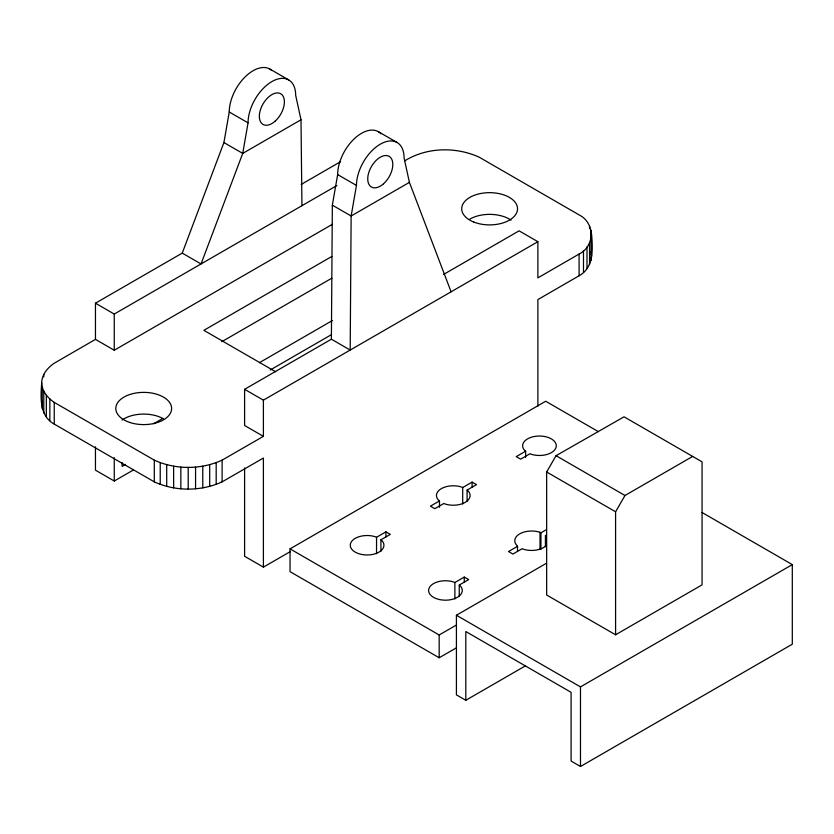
<?xml version="1.0" encoding="UTF-8"?>
<svg xmlns="http://www.w3.org/2000/svg" width="834" height="834" viewBox="0 0 834 834"><rect width="100%" height="100%" fill="white"/><g stroke="black" fill="none" stroke-linecap="round" stroke-linejoin="round"><path stroke-width="1.25" d="M404.521 160.983C426.497 147.17 455.645 146.555 479.05 157.115L579.098 214.88C595.111 222.834 595.111 246.093 579.098 254.047L537.878 277.878L537.878 241.693L263.398 400.164L263.398 436.349L244.602 425.496L244.602 389.311L331.39 339.198L332.339 205.154L337.655 174.587A33.673 19.443 -60 0 1 354.314 138.746A33.673 19.443 -60 0 1 380.982 133.805M244.602 467.978L244.602 556.278L263.398 567.141L263.398 458.054L222.115 481.854C200.963 491.528 175.442 491.528 154.29 481.854L54.241 424.089C39.229 415.905 40.637 397.297 41.7 382.796C41.836 374.497 47.674 367.669 54.241 363.217L95.462 339.386L95.462 303.201L182.25 253.098L223.919 142.562L229.246 111.996A33.673 19.443 -60 0 1 244.915 77.103A33.673 19.443 -60 0 1 271.3 70.035M41.7 404.511L42.096 401.321M537.878 406.075L537.878 299.583L579.098 275.752C594.11 267.578 592.693 248.959 591.64 234.458M301.939 205.696L301.001 119.773L295.674 95.347A33.673 19.443 -60 0 0 271.863 81.596A33.673 19.443 -60 0 0 248.052 122.848L242.725 153.414L201.046 263.951L182.25 253.098M451.09 291.806L409.411 182.365L404.083 157.939A33.673 19.443 -60 0 0 380.273 144.188A33.673 19.443 -60 0 0 356.462 185.44L351.135 216.006L350.197 350.061L331.39 339.198M546.645 471.981L556.049 455.698L624.041 416.812L702.061 461.848L702.061 584.863L615.586 634.789L546.645 594.996L546.645 471.981L615.586 511.784L615.586 634.789M615.586 511.784L624.979 495.5L692.658 456.427M301.001 119.773L242.725 153.414L223.919 142.562M301.178 184.429L340.626 161.66M95.462 303.201L114.258 314.053L336.884 185.523M95.462 339.386L114.258 350.238L332.485 224.242M409.411 182.365L351.135 216.006L332.339 205.154M331.817 256.465L203.871 330.337L275.7 371.808M221.823 341.679L331.817 278.181M153.602 423.766L162.599 418.564M259.374 362.696L332.516 320.464M270.226 369.994L330.994 334.914M443.552 274.449L519.082 230.841L537.878 241.693M125.465 464.423L122.087 466.373L122.087 462.516M95.462 446.805L95.462 470.178L114.258 481.03L133.377 469.99M41.7 382.796C41.836 391.104 47.674 397.933 54.241 402.384L154.29 460.139C175.442 469.823 200.963 469.823 222.115 460.139L263.398 436.349M456.073 648.018L439.174 657.765L290.034 571.655L290.034 548.866L545.707 401.248L598.416 431.678M263.398 567.141L290.399 551.545M380.919 539.806L381.691 540.39A16.836 9.727 0 0 1 370.035 554.819A16.836 9.727 0 0 1 350.53 543.559A16.836 9.727 0 0 1 375.529 536.825L376.541 537.273L385.933 531.852L390.322 534.375L380.919 539.806L380.919 551.201M439.466 500.942L430.407 506.175L434.795 508.698L443.855 503.475L444.856 503.924A16.836 9.727 0 0 0 465.184 502.37A16.836 9.727 0 0 0 467.864 490.642L467.092 490.058L476.485 484.637L472.107 482.104L462.703 487.525L461.702 487.077A16.836 9.727 0 0 0 441.374 488.63A16.836 9.727 0 0 0 438.694 500.358L439.466 500.942L439.466 507.27M525.629 451.194L516.236 456.625L520.625 459.159L530.017 453.727L531.029 454.176A16.836 9.727 0 0 0 556.028 447.441A16.836 9.727 0 0 0 536.523 436.182A16.836 9.727 0 0 0 524.857 450.61L525.629 451.194L525.629 457.522M459.253 585.03L460.024 585.614A16.836 9.727 0 0 1 448.369 600.042A16.836 9.727 0 0 1 428.864 588.783A16.836 9.727 0 0 1 453.863 582.049L454.874 582.497L464.267 577.076L468.656 579.609L459.253 585.03L459.253 596.425M546.207 529.767L540.922 532.822L540.025 532.311A16.836 9.727 0 0 0 519.707 533.854A16.836 9.727 0 0 0 517.028 545.582L517.507 546.333L508.521 551.524L512.9 554.057L522.303 548.636L523.189 549.147A16.836 9.727 0 0 0 546.197 545.582M525.524 665.803L465.81 700.279L456.417 694.847L456.417 615.252L546.541 563.221M290.034 548.866L439.174 634.976L456.073 625.219M456.417 615.252L580.485 686.893L792.3 564.608L792.3 644.202L580.485 766.488L571.092 761.056L571.092 692.314L465.81 631.536L465.81 700.279M269.903 69.076L288.7 79.928M378.313 131.668L397.109 142.52M229.246 111.996L248.052 122.848M337.655 174.587L356.462 185.44M702.061 512.503L792.3 564.608M556.049 455.698L624.979 495.5M244.602 389.311L263.398 400.164M546.197 535.866L545.426 535.282L545.426 546.677M591.108 251.92L591.64 256.174M591.108 230.215L591.108 260.416M589.555 226.045L589.555 228.599M589.555 242.882L589.555 264.587M587 246.874L587 268.579M583.487 250.617L583.487 272.332M580.485 686.893L580.485 766.488M579.098 254.047L579.098 275.752M540.922 532.822L540.922 549.283M540.025 532.311L540.025 548.772M517.507 546.333L517.507 551.399M472.107 482.104L472.107 487.16M467.092 490.058L467.092 501.453M464.267 577.076L464.267 582.132M462.703 487.525L462.703 503.986M454.874 582.497L454.874 598.958M439.174 634.976L439.174 657.765M385.933 531.852L385.933 536.908M376.541 537.273L376.541 553.734M222.115 460.139L222.115 481.854M216.183 462.682L216.183 484.387M209.699 464.705L209.699 486.41M202.777 466.185L202.777 487.89M195.563 467.082L195.563 488.787M188.203 467.384L188.203 489.089M180.842 467.082L180.842 488.787M173.628 466.185L173.628 487.89M166.706 464.705L166.706 486.41M160.222 462.682L160.222 484.387M154.29 460.139L154.29 481.854M114.258 314.053L114.258 350.238M114.258 457.657L114.258 481.03M54.241 402.384L54.241 424.089M49.852 398.954L49.852 420.67M46.339 395.212L46.339 416.917M43.775 374.383L43.775 376.937M43.775 391.209L43.775 412.924M42.221 387.049L42.221 408.754M122.014 420.055A27.918 16.117 0 0 1 163.454 418.804M469.886 219.081A27.918 16.117 0 0 1 511.013 220.124M129.75 422.442A27.918 16.117 0 0 0 171.627 408.483A27.918 16.117 0 0 0 129.75 394.534A27.918 16.117 0 0 0 129.75 422.442M473.608 221.98A27.918 16.117 0 0 0 517.434 210.178A27.918 16.117 0 0 0 477.83 194.166A27.918 16.117 0 0 0 473.608 221.98M275.105 121.201A17.723 10.237 -60 0 0 280.724 93.752A17.723 10.237 -60 0 0 259.76 112.34A17.723 10.237 -60 0 0 275.105 121.201M383.515 183.793A17.723 10.237 -60 0 0 389.134 156.333A17.723 10.237 -60 0 0 368.169 174.931A17.723 10.237 -60 0 0 383.515 183.793"/></g></svg>
